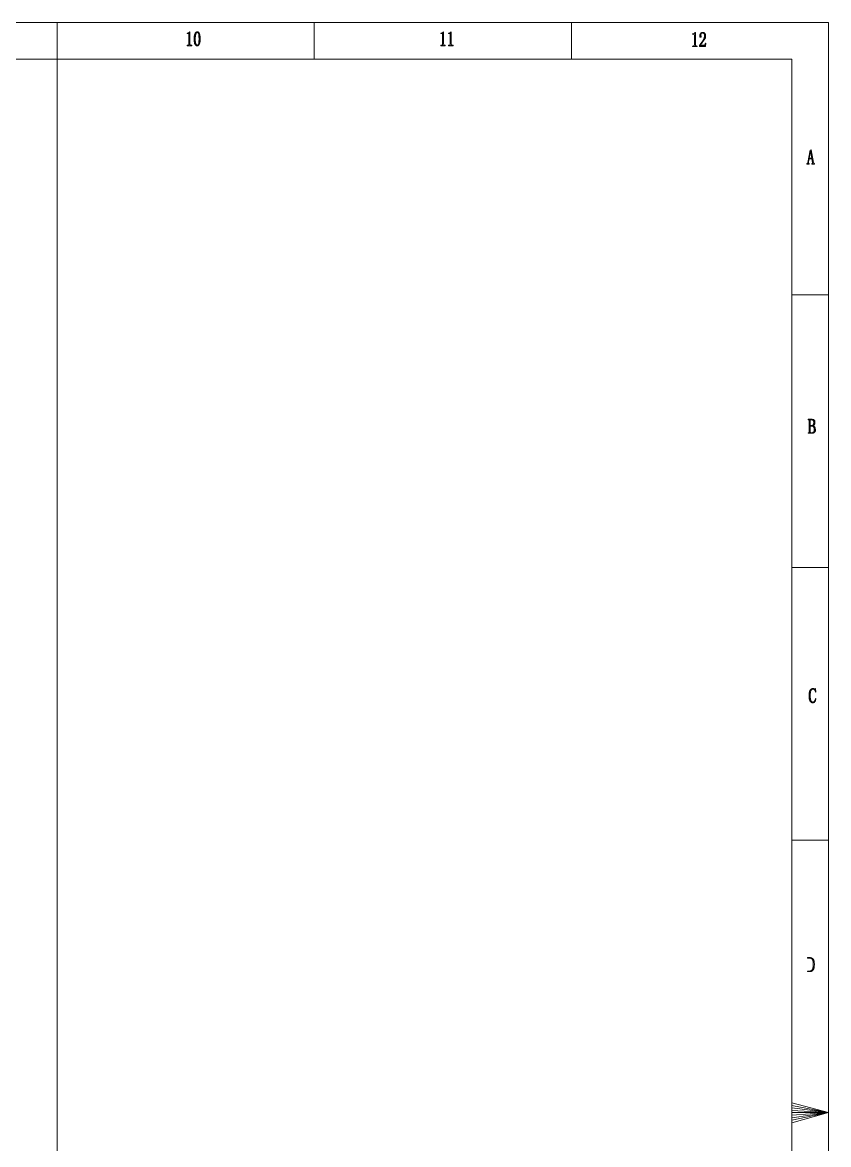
# Model space of a CAD drawing. Header units: inches. Extents: x -49881 to 95347, y -45374 to 27845.
# Drawn here: x 84185 to 95347, y 12089 to 27632 of the extents above; entities that cross this region are included whole.
import ezdxf

# ---------------------------------------------------------------- set-up
doc = ezdxf.new("R2010")
doc.units = ezdxf.units.IN
doc.header["$MEASUREMENT"] = 0
doc.layers.add('Layer 1', color=7, linetype='Continuous')

# ---------------------------------------------------------------- blocks, each defined once
blk = doc.blocks.new('Template Zicom')
at = {"layer": 'Layer 1'}
for points in [[(866, 768.85), (865.88, 768.85), (865.88, 768.73), (865.76, 768.62), (865.65, 768.5), (865.53, 768.5), (865.42, 768.39), (865.07, 768.39), (865.07, 768.27), (865.53, 768.27), (865.65, 768.15), (865.65, 764.22), (865.53, 764.22), (865.53, 764.11), (865.42, 764.11), (865.3, 764.11), (865.07, 764.11), (865.07, 763.88), (866.69, 763.88), (866.69, 764.11), (866.46, 764.11), (866.23, 764.11), (866.11, 764.22), (866, 764.34)], [(868.08, 768.62), (867.96, 768.62), (867.96, 768.5), (867.85, 768.39), (867.85, 768.15), (867.73, 768.04), (867.73, 767.92), (867.61, 767.81), (867.61, 767.46), (867.5, 767.35), (867.5, 765.38), (867.61, 765.15), (867.61, 765.03), (867.61, 764.8), (867.73, 764.68), (867.73, 764.57), (867.85, 764.45), (867.85, 764.34), (867.96, 764.22), (868.08, 764.11), (868.08, 763.99), (868.19, 763.99), (868.31, 763.88), (868.89, 763.88), (869, 763.99), (869.12, 764.11), (868.42, 764.11), (868.31, 764.22), (868.19, 764.34), (868.19, 764.45), (868.08, 764.68), (868.08, 764.8), (867.96, 764.92), (867.96, 765.38), (867.85, 765.49), (867.85, 767.11), (867.96, 767.23), (867.96, 767.81), (868.08, 767.92), (868.08, 768.15), (868.19, 768.39), (868.31, 768.5), (868.42, 768.62), (868.54, 768.62)], [(868.54, 768.85), (868.31, 768.85), (868.31, 768.73), (868.19, 768.73), (868.08, 768.62), (868.77, 768.62), (868.89, 768.5), (869, 768.5), (869, 768.39), (869.12, 768.15), (869.12, 768.04), (869.23, 767.92), (869.23, 767), (869.35, 766.88), (869.35, 766.77), (869.35, 766.53), (869.35, 765.84), (869.23, 765.73), (869.23, 765.03), (869.12, 764.92), (869.12, 764.68), (869, 764.45), (869, 764.34), (868.89, 764.22), (868.77, 764.11), (868.54, 764.11), (869.12, 764.11), (869.23, 764.22), (869.35, 764.34), (869.35, 764.57), (869.47, 764.68), (869.47, 764.92), (869.58, 765.03), (869.58, 765.38), (869.7, 765.49), (869.7, 767.23), (869.58, 767.35), (869.58, 767.81), (869.47, 767.92), (869.47, 768.15), (869.35, 768.27), (869.35, 768.39), (869.23, 768.5), (869.12, 768.62), (869.12, 768.73), (869, 768.73), (868.89, 768.85)], [(955.74, 768.85), (955.63, 768.73), (955.51, 768.62), (955.51, 768.5), (955.39, 768.5), (955.28, 768.5), (955.16, 768.39), (954.82, 768.39), (954.82, 768.27), (955.28, 768.27), (955.39, 768.15), (955.39, 764.11), (955.28, 764.11), (955.05, 764.11), (954.82, 764.11), (954.82, 763.88), (956.43, 763.88), (956.43, 764.11), (956.2, 764.11), (955.97, 764.11), (955.86, 764.22), (955.86, 764.34), (955.74, 764.57)], [(958.52, 768.85), (958.4, 768.73), (958.29, 768.62), (958.29, 768.5), (958.17, 768.5), (958.05, 768.5), (957.94, 768.39), (957.59, 768.39), (957.59, 768.27), (958.05, 768.27), (958.17, 768.15), (958.17, 764.11), (958.05, 764.11), (957.82, 764.11), (957.59, 764.11), (957.59, 763.88), (959.21, 763.88), (959.21, 764.11), (958.98, 764.11), (958.75, 764.11), (958.63, 764.22), (958.63, 764.34), (958.52, 764.57)], [(1045.02, 768.62), (1044.91, 768.62), (1044.79, 768.5), (1044.68, 768.39), (1044.68, 768.27), (1044.56, 768.27), (1044.44, 768.15), (1043.98, 768.15), (1043.98, 768.04), (1044.44, 768.04), (1044.56, 767.92), (1044.68, 767.69), (1044.68, 764.22), (1044.56, 763.99), (1044.56, 763.88), (1044.44, 763.88), (1044.33, 763.88), (1044.21, 763.76), (1043.98, 763.76), (1043.98, 763.64), (1045.6, 763.64), (1045.6, 763.76), (1045.37, 763.76), (1045.26, 763.88), (1045.02, 763.88), (1045.02, 763.99)], [(1047.57, 768.62), (1047.22, 768.62), (1047.11, 768.5), (1046.99, 768.5), (1047.45, 768.5), (1047.57, 768.5), (1047.68, 768.39), (1047.8, 768.39), (1047.91, 768.27), (1048.03, 768.15), (1048.03, 768.04), (1048.15, 767.81), (1048.15, 767), (1048.03, 766.88), (1048.03, 766.53), (1047.91, 766.42), (1047.91, 766.3), (1047.8, 766.19), (1047.8, 766.07), (1047.68, 765.96), (1047.68, 765.84), (1047.57, 765.73), (1047.45, 765.61), (1047.45, 765.49), (1047.34, 765.38), (1047.22, 765.26), (1047.11, 765.15), (1047.11, 765.03), (1046.99, 764.92), (1046.87, 764.8), (1046.76, 764.68), (1046.76, 764.57), (1046.64, 764.45), (1046.64, 764.34), (1046.53, 764.22), (1046.53, 764.11), (1046.41, 763.99), (1046.64, 764.11), (1046.76, 764.11), (1046.76, 764.22), (1046.87, 764.34), (1046.87, 764.45), (1046.99, 764.57), (1047.11, 764.8), (1047.22, 764.92), (1047.34, 765.03), (1047.34, 765.15), (1047.45, 765.26), (1047.45, 765.38), (1047.57, 765.49), (1047.68, 765.61), (1047.8, 765.73), (1047.8, 765.84), (1047.91, 765.96), (1048.03, 766.07), (1048.15, 766.19), (1048.15, 766.3), (1048.26, 766.42), (1048.38, 766.53), (1048.38, 766.65), (1048.49, 766.77), (1048.49, 767.92), (1048.38, 768.04), (1048.38, 768.15), (1048.26, 768.27), (1048.26, 768.39), (1048.15, 768.39), (1048.15, 768.5), (1048.03, 768.5), (1047.91, 768.62)], [(1046.99, 768.5), (1046.87, 768.39), (1046.87, 768.27), (1046.76, 768.27), (1046.76, 768.15), (1046.64, 768.04), (1046.64, 767.92), (1046.53, 767.81), (1046.53, 767.11), (1046.64, 767), (1046.99, 767), (1046.99, 767.11), (1046.99, 767.35), (1046.87, 767.46), (1046.87, 767.81), (1046.87, 767.92), (1046.87, 768.04), (1046.99, 768.15), (1046.99, 768.27), (1047.11, 768.27), (1047.11, 768.39), (1047.22, 768.39), (1047.34, 768.5), (1047.45, 768.5)], [(1048.61, 764.92), (1048.49, 764.92), (1048.49, 764.8), (1048.38, 764.68), (1048.38, 764.34), (1048.26, 764.22), (1048.15, 764.11), (1046.64, 764.11), (1046.41, 763.99), (1046.41, 763.64), (1048.49, 763.64)], [(1085.62, 726.98), (1084.81, 722.59), (1084.81, 722.36), (1084.69, 722.36), (1084.69, 722.24), (1084.58, 722.24), (1084.46, 722.24), (1084.46, 722.01), (1085.27, 722.01), (1085.27, 722.24), (1085.15, 722.24), (1085.04, 722.36), (1085.04, 722.82), (1085.27, 723.86), (1086.2, 723.86), (1085.27, 724.09), (1085.73, 726.52)], [(1085.96, 727.1), (1085.62, 726.98), (1085.73, 726.52), (1086.2, 724.09), (1085.27, 724.09), (1086.2, 723.86), (1086.43, 722.59), (1086.43, 722.24), (1086.31, 722.24), (1086.2, 722.24), (1086.2, 722.01), (1087.12, 722.01), (1087.12, 722.24), (1087, 722.24), (1086.89, 722.36), (1086.77, 722.59)], [(1086.2, 631.69), (1084.92, 631.69), (1084.92, 631.46), (1086.43, 631.46), (1086.43, 631.34), (1086.54, 631.34), (1086.66, 631.22), (1086.77, 631.22), (1086.77, 631.11), (1086.77, 630.99), (1086.89, 630.88), (1086.89, 630.18), (1086.77, 630.07), (1086.77, 629.84), (1086.66, 629.72), (1086.66, 629.6), (1086.54, 629.6), (1086.43, 629.49), (1085.62, 629.49), (1086.54, 629.37), (1086.77, 629.49), (1086.89, 629.49), (1086.89, 629.6), (1087, 629.72), (1087.12, 629.72), (1087.12, 629.84), (1087.12, 629.95), (1087.24, 630.07), (1087.24, 631.11), (1087.12, 631.22), (1087.12, 631.34), (1087, 631.34), (1087, 631.46), (1086.89, 631.46), (1086.77, 631.57), (1086.54, 631.57), (1086.31, 631.69)], [(1086.77, 629.37), (1086.2, 629.26), (1086.54, 629.26), (1086.54, 629.14), (1086.66, 629.14), (1086.77, 629.03), (1086.89, 629.03), (1086.89, 628.91), (1086.89, 628.79), (1087, 628.68), (1087, 627.41), (1086.89, 627.29), (1086.89, 627.18), (1086.77, 627.18), (1086.77, 627.06), (1086.66, 627.06), (1086.54, 626.94), (1086.43, 626.83), (1084.92, 626.83), (1084.92, 626.71), (1086.66, 626.71), (1086.77, 626.83), (1086.89, 626.83), (1087, 626.94), (1087.12, 627.06), (1087.24, 627.18), (1087.35, 627.29), (1087.35, 627.52), (1087.47, 627.64), (1087.47, 628.22), (1087.35, 628.45), (1087.35, 628.68), (1087.24, 628.79), (1087.24, 628.91), (1087.12, 629.03), (1087, 629.14), (1086.89, 629.14), (1086.89, 629.26)], [(1085.15, 631.46), (1085.27, 631.46), (1085.27, 631.34), (1085.27, 626.94), (1085.15, 626.83), (1085.85, 626.83), (1085.73, 626.94), (1085.62, 627.06), (1085.62, 629.26), (1086.2, 629.26), (1086.77, 629.37), (1086.54, 629.37), (1085.62, 629.49), (1085.62, 631.22), (1085.73, 631.46), (1086.08, 631.46)], [(1086.08, 536.27), (1085.96, 536.16), (1085.85, 536.04), (1085.73, 535.93), (1085.62, 535.81), (1085.62, 535.7), (1085.5, 535.58), (1085.5, 535.46), (1085.39, 535.35), (1085.39, 534.89), (1085.27, 534.77), (1085.27, 533.04), (1085.27, 532.92), (1085.27, 532.69), (1085.39, 532.57), (1085.39, 532.34), (1085.5, 532.23), (1085.5, 532), (1085.62, 531.88), (1085.73, 531.76), (1085.73, 531.65), (1085.85, 531.65), (1085.96, 531.53), (1085.96, 531.42), (1086.08, 531.42), (1086.2, 531.42), (1086.31, 531.3), (1086.66, 531.3), (1086.77, 531.42), (1087, 531.42), (1087.12, 531.53), (1086.43, 531.53), (1086.31, 531.65), (1086.2, 531.65), (1086.08, 531.76), (1085.96, 531.76), (1085.96, 531.88), (1085.85, 532), (1085.85, 532.23), (1085.73, 532.34), (1085.73, 532.8), (1085.62, 532.92), (1085.62, 534.65), (1085.73, 534.77), (1085.73, 535.12), (1085.85, 535.35), (1085.85, 535.58), (1085.96, 535.58), (1085.96, 535.81), (1086.08, 535.93), (1086.2, 536.04), (1086.31, 536.16), (1086.54, 536.16)], [(1087.47, 536.39), (1087.35, 536.27), (1086.08, 536.27), (1086.54, 536.16), (1086.89, 536.16), (1087, 536.04), (1087.12, 536.04), (1087.12, 535.93), (1087.24, 535.81), (1087.24, 535.7), (1087.35, 535.58), (1087.35, 535.46), (1087.47, 535.35), (1087.47, 535), (1087.58, 535.12)], [(1086.66, 536.39), (1086.43, 536.39), (1086.31, 536.27), (1086.08, 536.27), (1087.24, 536.27), (1086.89, 536.27), (1086.89, 536.39)], [(1087.47, 532.8), (1087.47, 532.46), (1087.35, 532.34), (1087.35, 532.23), (1087.24, 532.11), (1087.24, 532), (1087.12, 531.88), (1087, 531.76), (1087, 531.65), (1086.89, 531.65), (1086.77, 531.53), (1086.54, 531.53), (1087.12, 531.53), (1087.12, 531.65), (1087.24, 531.76), (1087.35, 531.88), (1087.47, 532), (1087.47, 532.23), (1087.58, 532.46), (1087.58, 532.69)], [(1085.62, 441.09), (1084.69, 441.09), (1084.69, 440.86), (1085.85, 440.86), (1085.96, 440.75), (1086.08, 440.75), (1086.2, 440.63), (1086.31, 440.63), (1086.31, 440.52), (1086.43, 440.4), (1086.43, 440.28), (1086.54, 440.17), (1086.54, 439.94), (1086.66, 439.82), (1086.66, 438.78), (1086.66, 438.66), (1086.66, 437.51), (1086.54, 437.39), (1086.54, 437.04), (1086.43, 436.93), (1086.43, 436.81), (1086.31, 436.81), (1086.31, 436.7), (1086.2, 436.58), (1086.2, 436.47), (1086.08, 436.47), (1085.96, 436.35), (1085.73, 436.35), (1085.62, 436.24), (1084.69, 436.24), (1084.69, 436.12), (1085.96, 436.12), (1086.08, 436.24), (1086.2, 436.24), (1086.31, 436.35), (1086.43, 436.35), (1086.43, 436.47), (1086.54, 436.58), (1086.66, 436.58), (1086.66, 436.7), (1086.77, 436.81), (1086.77, 436.93), (1086.89, 437.04), (1086.89, 437.28), (1087, 437.39), (1087, 438.09), (1087.12, 438.32), (1087.12, 439.01), (1087, 439.24), (1087, 439.82), (1086.89, 439.94), (1086.89, 440.17), (1086.77, 440.28), (1086.77, 440.4), (1086.66, 440.52), (1086.54, 440.63), (1086.43, 440.75), (1086.31, 440.75), (1086.31, 440.86), (1086.2, 440.86), (1086.08, 440.98), (1085.73, 440.98)]]:
    blk.add_hatch(color=0, dxfattribs=at).paths.add_polyline_path(points)
at = {"layer": 'Layer 1', "color": 5, "lineweight": 5}
blk.add_lwpolyline([(0, 772.2), (1092.09, 772.2), (1092.09, 0), (0, 0), (0, 772.2)], dxfattribs=at)
at = {"layer": 'Layer 1', "color": 0, "lineweight": 5}
for points in [[(819.04, 772.2), (819.04, 759.25)], [(910.06, 772.2), (910.06, 759.25)], [(1001.08, 772.2), (1001.08, 759.25)], [(866, 768.85), (865.88, 768.85), (865.88, 768.73), (865.76, 768.62), (865.65, 768.5), (865.53, 768.5), (865.42, 768.39), (865.07, 768.39), (865.07, 768.27), (865.53, 768.27), (865.65, 768.15), (865.65, 764.22), (865.53, 764.22), (865.53, 764.11), (865.42, 764.11), (865.3, 764.11), (865.07, 764.11), (865.07, 763.88), (866.69, 763.88), (866.69, 764.11), (866.46, 764.11), (866.23, 764.11), (866.11, 764.22), (866, 764.34), (866, 768.85)], [(868.08, 768.62), (867.96, 768.62), (867.96, 768.5), (867.85, 768.39), (867.85, 768.15), (867.73, 768.04), (867.73, 767.92), (867.61, 767.81), (867.61, 767.46), (867.5, 767.35), (867.5, 765.38), (867.61, 765.15), (867.61, 765.03), (867.61, 764.8), (867.73, 764.68), (867.73, 764.57), (867.85, 764.45), (867.85, 764.34), (867.96, 764.22), (868.08, 764.11), (868.08, 763.99), (868.19, 763.99), (868.31, 763.88), (868.89, 763.88), (869, 763.99), (869.12, 764.11), (868.42, 764.11), (868.31, 764.22), (868.19, 764.34), (868.19, 764.45), (868.08, 764.68), (868.08, 764.8), (867.96, 764.92), (867.96, 765.38), (867.85, 765.49), (867.85, 767.11), (867.96, 767.23), (867.96, 767.81), (868.08, 767.92), (868.08, 768.15), (868.19, 768.39), (868.31, 768.5), (868.42, 768.62), (868.54, 768.62), (868.08, 768.62)], [(868.54, 768.85), (868.31, 768.85), (868.31, 768.73), (868.19, 768.73), (868.08, 768.62), (868.77, 768.62), (868.89, 768.5), (869, 768.5), (869, 768.39), (869.12, 768.15), (869.12, 768.04), (869.23, 767.92), (869.23, 767), (869.35, 766.88), (869.35, 766.77), (869.35, 766.53), (869.35, 765.84), (869.23, 765.73), (869.23, 765.03), (869.12, 764.92), (869.12, 764.68), (869, 764.45), (869, 764.34), (868.89, 764.22), (868.77, 764.11), (868.54, 764.11), (869.12, 764.11), (869.23, 764.22), (869.35, 764.34), (869.35, 764.57), (869.47, 764.68), (869.47, 764.92), (869.58, 765.03), (869.58, 765.38), (869.7, 765.49), (869.7, 767.23), (869.58, 767.35), (869.58, 767.81), (869.47, 767.92), (869.47, 768.15), (869.35, 768.27), (869.35, 768.39), (869.23, 768.5), (869.12, 768.62), (869.12, 768.73), (869, 768.73), (868.89, 768.85), (868.54, 768.85)], [(955.74, 768.85), (955.63, 768.73), (955.51, 768.62), (955.51, 768.5), (955.39, 768.5), (955.28, 768.5), (955.16, 768.39), (954.82, 768.39), (954.82, 768.27), (955.28, 768.27), (955.39, 768.15), (955.39, 764.11), (955.28, 764.11), (955.05, 764.11), (954.82, 764.11), (954.82, 763.88), (956.43, 763.88), (956.43, 764.11), (956.2, 764.11), (955.97, 764.11), (955.86, 764.22), (955.86, 764.34), (955.74, 764.57), (955.74, 768.85)], [(958.52, 768.85), (958.4, 768.73), (958.29, 768.62), (958.29, 768.5), (958.17, 768.5), (958.05, 768.5), (957.94, 768.39), (957.59, 768.39), (957.59, 768.27), (958.05, 768.27), (958.17, 768.15), (958.17, 764.11), (958.05, 764.11), (957.82, 764.11), (957.59, 764.11), (957.59, 763.88), (959.21, 763.88), (959.21, 764.11), (958.98, 764.11), (958.75, 764.11), (958.63, 764.22), (958.63, 764.34), (958.52, 764.57), (958.52, 768.85)], [(1045.02, 768.62), (1044.91, 768.62), (1044.79, 768.5), (1044.68, 768.39), (1044.68, 768.27), (1044.56, 768.27), (1044.44, 768.15), (1043.98, 768.15), (1043.98, 768.04), (1044.44, 768.04), (1044.56, 767.92), (1044.68, 767.69), (1044.68, 764.22), (1044.56, 763.99), (1044.56, 763.88), (1044.44, 763.88), (1044.33, 763.88), (1044.21, 763.76), (1043.98, 763.76), (1043.98, 763.64), (1045.6, 763.64), (1045.6, 763.76), (1045.37, 763.76), (1045.26, 763.88), (1045.02, 763.88), (1045.02, 763.99), (1045.02, 768.62)], [(1047.57, 768.62), (1047.22, 768.62), (1047.11, 768.5), (1046.99, 768.5), (1047.45, 768.5), (1047.57, 768.5), (1047.68, 768.39), (1047.8, 768.39), (1047.91, 768.27), (1048.03, 768.15), (1048.03, 768.04), (1048.15, 767.81), (1048.15, 767), (1048.03, 766.88), (1048.03, 766.53), (1047.91, 766.42), (1047.91, 766.3), (1047.8, 766.19), (1047.8, 766.07), (1047.68, 765.96), (1047.68, 765.84), (1047.57, 765.73), (1047.45, 765.61), (1047.45, 765.49), (1047.34, 765.38), (1047.22, 765.26), (1047.11, 765.15), (1047.11, 765.03), (1046.99, 764.92), (1046.87, 764.8), (1046.76, 764.68), (1046.76, 764.57), (1046.64, 764.45), (1046.64, 764.34), (1046.53, 764.22), (1046.53, 764.11), (1046.41, 763.99), (1046.64, 764.11), (1046.76, 764.11), (1046.76, 764.22), (1046.87, 764.34), (1046.87, 764.45), (1046.99, 764.57), (1047.11, 764.8), (1047.22, 764.92), (1047.34, 765.03), (1047.34, 765.15), (1047.45, 765.26), (1047.45, 765.38), (1047.57, 765.49), (1047.68, 765.61), (1047.8, 765.73), (1047.8, 765.84), (1047.91, 765.96), (1048.03, 766.07), (1048.15, 766.19), (1048.15, 766.3), (1048.26, 766.42), (1048.38, 766.53), (1048.38, 766.65), (1048.49, 766.77), (1048.49, 767.92), (1048.38, 768.04), (1048.38, 768.15), (1048.26, 768.27), (1048.26, 768.39), (1048.15, 768.39), (1048.15, 768.5), (1048.03, 768.5), (1047.91, 768.62), (1047.57, 768.62)], [(1046.99, 768.5), (1046.87, 768.39), (1046.87, 768.27), (1046.76, 768.27), (1046.76, 768.15), (1046.64, 768.04), (1046.64, 767.92), (1046.53, 767.81), (1046.53, 767.11), (1046.64, 767), (1046.99, 767), (1046.99, 767.11), (1046.99, 767.35), (1046.87, 767.46), (1046.87, 767.81), (1046.87, 767.92), (1046.87, 768.04), (1046.99, 768.15), (1046.99, 768.27), (1047.11, 768.27), (1047.11, 768.39), (1047.22, 768.39), (1047.34, 768.5), (1047.45, 768.5), (1046.99, 768.5)], [(1048.61, 764.92), (1048.49, 764.92), (1048.49, 764.8), (1048.38, 764.68), (1048.38, 764.34), (1048.26, 764.22), (1048.15, 764.11), (1046.64, 764.11), (1046.41, 763.99), (1046.41, 763.64), (1048.49, 763.64), (1048.61, 764.92)], [(12.95, 759.25), (1079.14, 759.25), (1079.14, 12.95), (12.95, 12.95), (12.95, 759.25)], [(819.04, 301.62), (819.04, 759.25)], [(1085.62, 726.98), (1084.81, 722.59), (1084.81, 722.36), (1084.69, 722.36), (1084.69, 722.24), (1084.58, 722.24), (1084.46, 722.24), (1084.46, 722.01), (1085.27, 722.01), (1085.27, 722.24), (1085.15, 722.24), (1085.04, 722.36), (1085.04, 722.82), (1085.27, 723.86), (1086.2, 723.86), (1085.27, 724.09), (1085.73, 726.52), (1085.62, 726.98)], [(1085.96, 727.1), (1085.62, 726.98), (1085.73, 726.52), (1086.2, 724.09), (1085.27, 724.09), (1086.2, 723.86), (1086.43, 722.59), (1086.43, 722.24), (1086.31, 722.24), (1086.2, 722.24), (1086.2, 722.01), (1087.12, 722.01), (1087.12, 722.24), (1087, 722.24), (1086.89, 722.36), (1086.77, 722.59), (1085.96, 727.1)], [(1079.14, 675.75), (1092.09, 675.75)], [(1086.2, 631.69), (1084.92, 631.69), (1084.92, 631.46), (1086.43, 631.46), (1086.43, 631.34), (1086.54, 631.34), (1086.66, 631.22), (1086.77, 631.22), (1086.77, 631.11), (1086.77, 630.99), (1086.89, 630.88), (1086.89, 630.18), (1086.77, 630.07), (1086.77, 629.84), (1086.66, 629.72), (1086.66, 629.6), (1086.54, 629.6), (1086.43, 629.49), (1085.62, 629.49), (1086.54, 629.37), (1086.77, 629.49), (1086.89, 629.49), (1086.89, 629.6), (1087, 629.72), (1087.12, 629.72), (1087.12, 629.84), (1087.12, 629.95), (1087.24, 630.07), (1087.24, 631.11), (1087.12, 631.22), (1087.12, 631.34), (1087, 631.34), (1087, 631.46), (1086.89, 631.46), (1086.77, 631.57), (1086.54, 631.57), (1086.31, 631.69), (1086.2, 631.69)], [(1086.77, 629.37), (1086.2, 629.26), (1086.54, 629.26), (1086.54, 629.14), (1086.66, 629.14), (1086.77, 629.03), (1086.89, 629.03), (1086.89, 628.91), (1086.89, 628.79), (1087, 628.68), (1087, 627.41), (1086.89, 627.29), (1086.89, 627.18), (1086.77, 627.18), (1086.77, 627.06), (1086.66, 627.06), (1086.54, 626.94), (1086.43, 626.83), (1084.92, 626.83), (1084.92, 626.71), (1086.66, 626.71), (1086.77, 626.83), (1086.89, 626.83), (1087, 626.94), (1087.12, 627.06), (1087.24, 627.18), (1087.35, 627.29), (1087.35, 627.52), (1087.47, 627.64), (1087.47, 628.22), (1087.35, 628.45), (1087.35, 628.68), (1087.24, 628.79), (1087.24, 628.91), (1087.12, 629.03), (1087, 629.14), (1086.89, 629.14), (1086.89, 629.26), (1086.77, 629.37)], [(1085.15, 631.46), (1085.27, 631.46), (1085.27, 631.34), (1085.27, 626.94), (1085.15, 626.83), (1085.85, 626.83), (1085.73, 626.94), (1085.62, 627.06), (1085.62, 629.26), (1086.2, 629.26), (1086.77, 629.37), (1086.54, 629.37), (1085.62, 629.49), (1085.62, 631.22), (1085.73, 631.46), (1086.08, 631.46), (1085.15, 631.46)], [(1079.14, 579.18), (1092.09, 579.18)], [(1086.08, 536.27), (1085.96, 536.16), (1085.85, 536.04), (1085.73, 535.93), (1085.62, 535.81), (1085.62, 535.7), (1085.5, 535.58), (1085.5, 535.46), (1085.39, 535.35), (1085.39, 534.89), (1085.27, 534.77), (1085.27, 533.04), (1085.27, 532.92), (1085.27, 532.69), (1085.39, 532.57), (1085.39, 532.34), (1085.5, 532.23), (1085.5, 532), (1085.62, 531.88), (1085.73, 531.76), (1085.73, 531.65), (1085.85, 531.65), (1085.96, 531.53), (1085.96, 531.42), (1086.08, 531.42), (1086.2, 531.42), (1086.31, 531.3), (1086.66, 531.3), (1086.77, 531.42), (1087, 531.42), (1087.12, 531.53), (1086.43, 531.53), (1086.31, 531.65), (1086.2, 531.65), (1086.08, 531.76), (1085.96, 531.76), (1085.96, 531.88), (1085.85, 532), (1085.85, 532.23), (1085.73, 532.34), (1085.73, 532.8), (1085.62, 532.92), (1085.62, 534.65), (1085.73, 534.77), (1085.73, 535.12), (1085.85, 535.35), (1085.85, 535.58), (1085.96, 535.58), (1085.96, 535.81), (1086.08, 535.93), (1086.2, 536.04), (1086.31, 536.16), (1086.54, 536.16), (1086.08, 536.27)], [(1087.47, 536.39), (1087.35, 536.27), (1086.08, 536.27), (1086.54, 536.16), (1086.89, 536.16), (1087, 536.04), (1087.12, 536.04), (1087.12, 535.93), (1087.24, 535.81), (1087.24, 535.7), (1087.35, 535.58), (1087.35, 535.46), (1087.47, 535.35), (1087.47, 535), (1087.58, 535.12), (1087.47, 536.39)], [(1086.66, 536.39), (1086.43, 536.39), (1086.31, 536.27), (1086.08, 536.27), (1087.24, 536.27), (1086.89, 536.27), (1086.89, 536.39), (1086.66, 536.39)], [(1087.47, 532.8), (1087.47, 532.46), (1087.35, 532.34), (1087.35, 532.23), (1087.24, 532.11), (1087.24, 532), (1087.12, 531.88), (1087, 531.76), (1087, 531.65), (1086.89, 531.65), (1086.77, 531.53), (1086.54, 531.53), (1087.12, 531.53), (1087.12, 531.65), (1087.24, 531.76), (1087.35, 531.88), (1087.47, 532), (1087.47, 532.23), (1087.58, 532.46), (1087.58, 532.69), (1087.47, 532.8)], [(1079.14, 482.61), (1092.09, 482.61)], [(1085.62, 441.09), (1084.69, 441.09), (1084.69, 440.86), (1085.85, 440.86), (1085.96, 440.75), (1086.08, 440.75), (1086.2, 440.63), (1086.31, 440.63), (1086.31, 440.52), (1086.43, 440.4), (1086.43, 440.28), (1086.54, 440.17), (1086.54, 439.94), (1086.66, 439.82), (1086.66, 438.78), (1086.66, 438.66), (1086.66, 437.51), (1086.54, 437.39), (1086.54, 437.04), (1086.43, 436.93), (1086.43, 436.81), (1086.31, 436.81), (1086.31, 436.7), (1086.2, 436.58), (1086.2, 436.47), (1086.08, 436.47), (1085.96, 436.35), (1085.73, 436.35), (1085.62, 436.24), (1084.69, 436.24), (1084.69, 436.12), (1085.96, 436.12), (1086.08, 436.24), (1086.2, 436.24), (1086.31, 436.35), (1086.43, 436.35), (1086.43, 436.47), (1086.54, 436.58), (1086.66, 436.58), (1086.66, 436.7), (1086.77, 436.81), (1086.77, 436.93), (1086.89, 437.04), (1086.89, 437.28), (1087, 437.39), (1087, 438.09), (1087.12, 438.32), (1087.12, 439.01), (1087, 439.24), (1087, 439.82), (1086.89, 439.94), (1086.89, 440.17), (1086.77, 440.28), (1086.77, 440.4), (1086.66, 440.52), (1086.54, 440.63), (1086.43, 440.75), (1086.31, 440.75), (1086.31, 440.86), (1086.2, 440.86), (1086.08, 440.98), (1085.73, 440.98), (1085.62, 441.09)], [(1092.09, 386.16), (1079.14, 389.63), (1079.14, 382.57), (1092.09, 386.16), (1079.14, 388.7), (1079.14, 387.89), (1092.09, 386.16), (1079.14, 386.97), (1079.14, 385.23), (1092.09, 386.16), (1079.14, 384.31), (1079.14, 383.5), (1092.09, 386.16)], [(1079.14, 386.16), (1092.09, 386.16)]]:
    blk.add_lwpolyline(points, dxfattribs=at)
at = {"layer": 'Layer 1', "lineweight": 0}
for points in [[(866, 768.85), (865.88, 768.85), (865.88, 768.73), (865.76, 768.62), (865.65, 768.5), (865.53, 768.5), (865.42, 768.39), (865.07, 768.39), (865.07, 768.27), (865.53, 768.27), (865.65, 768.15), (865.65, 764.22), (865.53, 764.22), (865.53, 764.11), (865.42, 764.11), (865.3, 764.11), (865.07, 764.11), (865.07, 763.88), (866.69, 763.88), (866.69, 764.11), (866.46, 764.11), (866.23, 764.11), (866.11, 764.22), (866, 764.34), (866, 768.85)], [(868.08, 768.62), (867.96, 768.62), (867.96, 768.5), (867.85, 768.39), (867.85, 768.15), (867.73, 768.04), (867.73, 767.92), (867.61, 767.81), (867.61, 767.46), (867.5, 767.35), (867.5, 765.38), (867.61, 765.15), (867.61, 765.03), (867.61, 764.8), (867.73, 764.68), (867.73, 764.57), (867.85, 764.45), (867.85, 764.34), (867.96, 764.22), (868.08, 764.11), (868.08, 763.99), (868.19, 763.99), (868.31, 763.88), (868.89, 763.88), (869, 763.99), (869.12, 764.11), (868.42, 764.11), (868.31, 764.22), (868.19, 764.34), (868.19, 764.45), (868.08, 764.68), (868.08, 764.8), (867.96, 764.92), (867.96, 765.38), (867.85, 765.49), (867.85, 767.11), (867.96, 767.23), (867.96, 767.81), (868.08, 767.92), (868.08, 768.15), (868.19, 768.39), (868.31, 768.5), (868.42, 768.62), (868.54, 768.62), (868.08, 768.62)], [(868.54, 768.85), (868.31, 768.85), (868.31, 768.73), (868.19, 768.73), (868.08, 768.62), (868.77, 768.62), (868.89, 768.5), (869, 768.5), (869, 768.39), (869.12, 768.15), (869.12, 768.04), (869.23, 767.92), (869.23, 767), (869.35, 766.88), (869.35, 766.77), (869.35, 766.53), (869.35, 765.84), (869.23, 765.73), (869.23, 765.03), (869.12, 764.92), (869.12, 764.68), (869, 764.45), (869, 764.34), (868.89, 764.22), (868.77, 764.11), (868.54, 764.11), (869.12, 764.11), (869.23, 764.22), (869.35, 764.34), (869.35, 764.57), (869.47, 764.68), (869.47, 764.92), (869.58, 765.03), (869.58, 765.38), (869.7, 765.49), (869.7, 767.23), (869.58, 767.35), (869.58, 767.81), (869.47, 767.92), (869.47, 768.15), (869.35, 768.27), (869.35, 768.39), (869.23, 768.5), (869.12, 768.62), (869.12, 768.73), (869, 768.73), (868.89, 768.85), (868.54, 768.85)], [(955.74, 768.85), (955.63, 768.73), (955.51, 768.62), (955.51, 768.5), (955.39, 768.5), (955.28, 768.5), (955.16, 768.39), (954.82, 768.39), (954.82, 768.27), (955.28, 768.27), (955.39, 768.15), (955.39, 764.11), (955.28, 764.11), (955.05, 764.11), (954.82, 764.11), (954.82, 763.88), (956.43, 763.88), (956.43, 764.11), (956.2, 764.11), (955.97, 764.11), (955.86, 764.22), (955.86, 764.34), (955.74, 764.57), (955.74, 768.85)], [(958.52, 768.85), (958.4, 768.73), (958.29, 768.62), (958.29, 768.5), (958.17, 768.5), (958.05, 768.5), (957.94, 768.39), (957.59, 768.39), (957.59, 768.27), (958.05, 768.27), (958.17, 768.15), (958.17, 764.11), (958.05, 764.11), (957.82, 764.11), (957.59, 764.11), (957.59, 763.88), (959.21, 763.88), (959.21, 764.11), (958.98, 764.11), (958.75, 764.11), (958.63, 764.22), (958.63, 764.34), (958.52, 764.57), (958.52, 768.85)], [(1045.02, 768.62), (1044.91, 768.62), (1044.79, 768.5), (1044.68, 768.39), (1044.68, 768.27), (1044.56, 768.27), (1044.44, 768.15), (1043.98, 768.15), (1043.98, 768.04), (1044.44, 768.04), (1044.56, 767.92), (1044.68, 767.69), (1044.68, 764.22), (1044.56, 763.99), (1044.56, 763.88), (1044.44, 763.88), (1044.33, 763.88), (1044.21, 763.76), (1043.98, 763.76), (1043.98, 763.64), (1045.6, 763.64), (1045.6, 763.76), (1045.37, 763.76), (1045.26, 763.88), (1045.02, 763.88), (1045.02, 763.99), (1045.02, 768.62)], [(1047.57, 768.62), (1047.22, 768.62), (1047.11, 768.5), (1046.99, 768.5), (1047.45, 768.5), (1047.57, 768.5), (1047.68, 768.39), (1047.8, 768.39), (1047.91, 768.27), (1048.03, 768.15), (1048.03, 768.04), (1048.15, 767.81), (1048.15, 767), (1048.03, 766.88), (1048.03, 766.53), (1047.91, 766.42), (1047.91, 766.3), (1047.8, 766.19), (1047.8, 766.07), (1047.68, 765.96), (1047.68, 765.84), (1047.57, 765.73), (1047.45, 765.61), (1047.45, 765.49), (1047.34, 765.38), (1047.22, 765.26), (1047.11, 765.15), (1047.11, 765.03), (1046.99, 764.92), (1046.87, 764.8), (1046.76, 764.68), (1046.76, 764.57), (1046.64, 764.45), (1046.64, 764.34), (1046.53, 764.22), (1046.53, 764.11), (1046.41, 763.99), (1046.64, 764.11), (1046.76, 764.11), (1046.76, 764.22), (1046.87, 764.34), (1046.87, 764.45), (1046.99, 764.57), (1047.11, 764.8), (1047.22, 764.92), (1047.34, 765.03), (1047.34, 765.15), (1047.45, 765.26), (1047.45, 765.38), (1047.57, 765.49), (1047.68, 765.61), (1047.8, 765.73), (1047.8, 765.84), (1047.91, 765.96), (1048.03, 766.07), (1048.15, 766.19), (1048.15, 766.3), (1048.26, 766.42), (1048.38, 766.53), (1048.38, 766.65), (1048.49, 766.77), (1048.49, 767.92), (1048.38, 768.04), (1048.38, 768.15), (1048.26, 768.27), (1048.26, 768.39), (1048.15, 768.39), (1048.15, 768.5), (1048.03, 768.5), (1047.91, 768.62), (1047.57, 768.62)], [(1046.99, 768.5), (1046.87, 768.39), (1046.87, 768.27), (1046.76, 768.27), (1046.76, 768.15), (1046.64, 768.04), (1046.64, 767.92), (1046.53, 767.81), (1046.53, 767.11), (1046.64, 767), (1046.99, 767), (1046.99, 767.11), (1046.99, 767.35), (1046.87, 767.46), (1046.87, 767.81), (1046.87, 767.92), (1046.87, 768.04), (1046.99, 768.15), (1046.99, 768.27), (1047.11, 768.27), (1047.11, 768.39), (1047.22, 768.39), (1047.34, 768.5), (1047.45, 768.5), (1046.99, 768.5)], [(1048.61, 764.92), (1048.49, 764.92), (1048.49, 764.8), (1048.38, 764.68), (1048.38, 764.34), (1048.26, 764.22), (1048.15, 764.11), (1046.64, 764.11), (1046.41, 763.99), (1046.41, 763.64), (1048.49, 763.64), (1048.61, 764.92)], [(1085.62, 726.98), (1084.81, 722.59), (1084.81, 722.36), (1084.69, 722.36), (1084.69, 722.24), (1084.58, 722.24), (1084.46, 722.24), (1084.46, 722.01), (1085.27, 722.01), (1085.27, 722.24), (1085.15, 722.24), (1085.04, 722.36), (1085.04, 722.82), (1085.27, 723.86), (1086.2, 723.86), (1085.27, 724.09), (1085.73, 726.52), (1085.62, 726.98)], [(1085.96, 727.1), (1085.62, 726.98), (1085.73, 726.52), (1086.2, 724.09), (1085.27, 724.09), (1086.2, 723.86), (1086.43, 722.59), (1086.43, 722.24), (1086.31, 722.24), (1086.2, 722.24), (1086.2, 722.01), (1087.12, 722.01), (1087.12, 722.24), (1087, 722.24), (1086.89, 722.36), (1086.77, 722.59), (1085.96, 727.1)], [(1086.2, 631.69), (1084.92, 631.69), (1084.92, 631.46), (1086.43, 631.46), (1086.43, 631.34), (1086.54, 631.34), (1086.66, 631.22), (1086.77, 631.22), (1086.77, 631.11), (1086.77, 630.99), (1086.89, 630.88), (1086.89, 630.18), (1086.77, 630.07), (1086.77, 629.84), (1086.66, 629.72), (1086.66, 629.6), (1086.54, 629.6), (1086.43, 629.49), (1085.62, 629.49), (1086.54, 629.37), (1086.77, 629.49), (1086.89, 629.49), (1086.89, 629.6), (1087, 629.72), (1087.12, 629.72), (1087.12, 629.84), (1087.12, 629.95), (1087.24, 630.07), (1087.24, 631.11), (1087.12, 631.22), (1087.12, 631.34), (1087, 631.34), (1087, 631.46), (1086.89, 631.46), (1086.77, 631.57), (1086.54, 631.57), (1086.31, 631.69), (1086.2, 631.69)], [(1086.77, 629.37), (1086.2, 629.26), (1086.54, 629.26), (1086.54, 629.14), (1086.66, 629.14), (1086.77, 629.03), (1086.89, 629.03), (1086.89, 628.91), (1086.89, 628.79), (1087, 628.68), (1087, 627.41), (1086.89, 627.29), (1086.89, 627.18), (1086.77, 627.18), (1086.77, 627.06), (1086.66, 627.06), (1086.54, 626.94), (1086.43, 626.83), (1084.92, 626.83), (1084.92, 626.71), (1086.66, 626.71), (1086.77, 626.83), (1086.89, 626.83), (1087, 626.94), (1087.12, 627.06), (1087.24, 627.18), (1087.35, 627.29), (1087.35, 627.52), (1087.47, 627.64), (1087.47, 628.22), (1087.35, 628.45), (1087.35, 628.68), (1087.24, 628.79), (1087.24, 628.91), (1087.12, 629.03), (1087, 629.14), (1086.89, 629.14), (1086.89, 629.26), (1086.77, 629.37)], [(1085.15, 631.46), (1085.27, 631.46), (1085.27, 631.34), (1085.27, 626.94), (1085.15, 626.83), (1085.85, 626.83), (1085.73, 626.94), (1085.62, 627.06), (1085.62, 629.26), (1086.2, 629.26), (1086.77, 629.37), (1086.54, 629.37), (1085.62, 629.49), (1085.62, 631.22), (1085.73, 631.46), (1086.08, 631.46), (1085.15, 631.46)], [(1086.08, 536.27), (1085.96, 536.16), (1085.85, 536.04), (1085.73, 535.93), (1085.62, 535.81), (1085.62, 535.7), (1085.5, 535.58), (1085.5, 535.46), (1085.39, 535.35), (1085.39, 534.89), (1085.27, 534.77), (1085.27, 533.04), (1085.27, 532.92), (1085.27, 532.69), (1085.39, 532.57), (1085.39, 532.34), (1085.5, 532.23), (1085.5, 532), (1085.62, 531.88), (1085.73, 531.76), (1085.73, 531.65), (1085.85, 531.65), (1085.96, 531.53), (1085.96, 531.42), (1086.08, 531.42), (1086.2, 531.42), (1086.31, 531.3), (1086.66, 531.3), (1086.77, 531.42), (1087, 531.42), (1087.12, 531.53), (1086.43, 531.53), (1086.31, 531.65), (1086.2, 531.65), (1086.08, 531.76), (1085.96, 531.76), (1085.96, 531.88), (1085.85, 532), (1085.85, 532.23), (1085.73, 532.34), (1085.73, 532.8), (1085.62, 532.92), (1085.62, 534.65), (1085.73, 534.77), (1085.73, 535.12), (1085.85, 535.35), (1085.85, 535.58), (1085.96, 535.58), (1085.96, 535.81), (1086.08, 535.93), (1086.2, 536.04), (1086.31, 536.16), (1086.54, 536.16), (1086.08, 536.27)], [(1087.47, 536.39), (1087.35, 536.27), (1086.08, 536.27), (1086.54, 536.16), (1086.89, 536.16), (1087, 536.04), (1087.12, 536.04), (1087.12, 535.93), (1087.24, 535.81), (1087.24, 535.7), (1087.35, 535.58), (1087.35, 535.46), (1087.47, 535.35), (1087.47, 535), (1087.58, 535.12), (1087.47, 536.39)], [(1086.66, 536.39), (1086.43, 536.39), (1086.31, 536.27), (1086.08, 536.27), (1087.24, 536.27), (1086.89, 536.27), (1086.89, 536.39), (1086.66, 536.39)], [(1087.47, 532.8), (1087.47, 532.46), (1087.35, 532.34), (1087.35, 532.23), (1087.24, 532.11), (1087.24, 532), (1087.12, 531.88), (1087, 531.76), (1087, 531.65), (1086.89, 531.65), (1086.77, 531.53), (1086.54, 531.53), (1087.12, 531.53), (1087.12, 531.65), (1087.24, 531.76), (1087.35, 531.88), (1087.47, 532), (1087.47, 532.23), (1087.58, 532.46), (1087.58, 532.69), (1087.47, 532.8)], [(1085.62, 441.09), (1084.69, 441.09), (1084.69, 440.86), (1085.85, 440.86), (1085.96, 440.75), (1086.08, 440.75), (1086.2, 440.63), (1086.31, 440.63), (1086.31, 440.52), (1086.43, 440.4), (1086.43, 440.28), (1086.54, 440.17), (1086.54, 439.94), (1086.66, 439.82), (1086.66, 438.78), (1086.66, 438.66), (1086.66, 437.51), (1086.54, 437.39), (1086.54, 437.04), (1086.43, 436.93), (1086.43, 436.81), (1086.31, 436.81), (1086.31, 436.7), (1086.2, 436.58), (1086.2, 436.47), (1086.08, 436.47), (1085.96, 436.35), (1085.73, 436.35), (1085.62, 436.24), (1084.69, 436.24), (1084.69, 436.12), (1085.96, 436.12), (1086.08, 436.24), (1086.2, 436.24), (1086.31, 436.35), (1086.43, 436.35), (1086.43, 436.47), (1086.54, 436.58), (1086.66, 436.58), (1086.66, 436.7), (1086.77, 436.81), (1086.77, 436.93), (1086.89, 437.04), (1086.89, 437.28), (1087, 437.39), (1087, 438.09), (1087.12, 438.32), (1087.12, 439.01), (1087, 439.24), (1087, 439.82), (1086.89, 439.94), (1086.89, 440.17), (1086.77, 440.28), (1086.77, 440.4), (1086.66, 440.52), (1086.54, 440.63), (1086.43, 440.75), (1086.31, 440.75), (1086.31, 440.86), (1086.2, 440.86), (1086.08, 440.98), (1085.73, 440.98), (1085.62, 441.09)]]:
    blk.add_lwpolyline(points, dxfattribs=at)

msp = doc.modelspace()

# ---------------------------------------------------------------- block references
at = {"xscale": 39.116, "yscale": 39.116, "zscale": 39.116}
msp.add_blockref('Template Zicom', (52628.2, -2573.5), dxfattribs=at)

doc.saveas('drawing.dxf')
